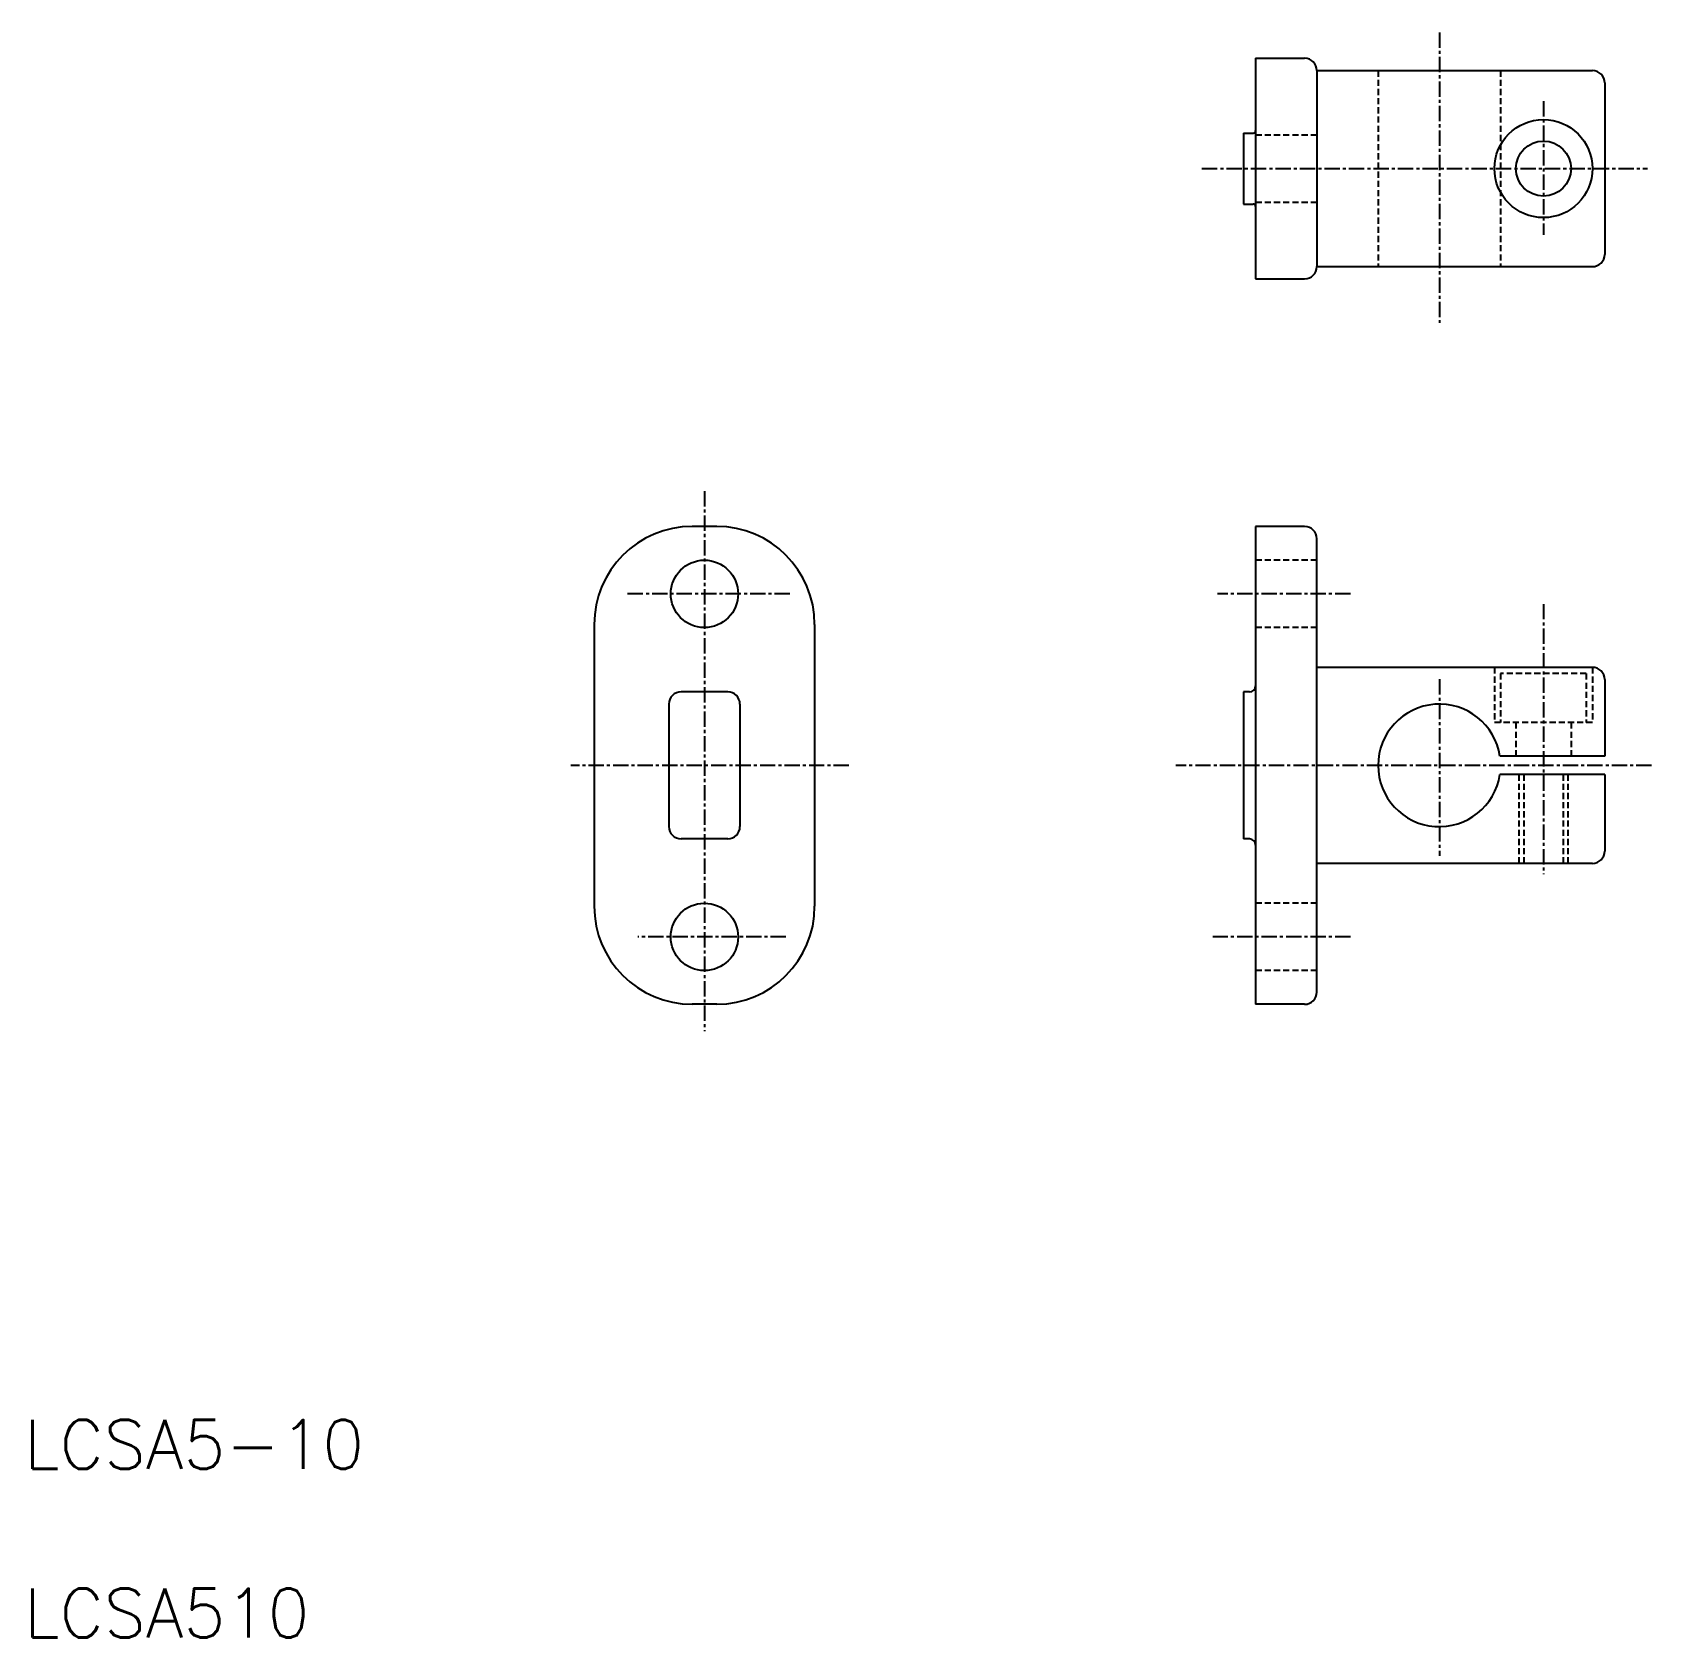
# Model space of a CAD drawing. Extents: x -55 to 77, y -71 to 60.
import ezdxf

# ---------------------------------------------------------------- set-up
doc = ezdxf.new("R2010")
doc.units = 0
doc.linetypes.add('CENTER', pattern=[2, 1.25, -0.25, 0.25, -0.25])
doc.linetypes.add('DASHED', pattern=[0.75, 0.5, -0.25])
doc.layers.get('0').update_dxf_attribs({"linetype": 'CONTINUOUS'})
doc.layers.add('CENTER', color=1, linetype='CENTER')
doc.styles.get("Standard").update_dxf_attribs({"font": 'txt.shx', "bigfont": 'bigfont.shx'})

msp = doc.modelspace()

# ---------------------------------------------------------------- linework, layer by layer
at = {"color": 7, "linetype": 'CONTINUOUS'}
for p, q in [((45, 57.709352), (45, 39.709352)), ((45, 57.709352), (49, 57.709352)), ((50, 56.709352), (72.5, 56.709352)), ((50, 56.709352), (50, 40.709352)), ((73.5, 55.709352), (73.5, 41.709352)), ((44, 51.609352), (44, 45.809352)), ((44, 51.609352), (44.8, 51.609352)), ((44, 45.809352), (44.8, 45.809352)), ((45, 39.709352), (49, 39.709352)), ((50, 40.709352), (72.5, 40.709352)), ((1, 19.5), (-1, 19.5)), ((45, 19.5), (45, -19.5)), ((49, 19.5), (45, 19.5)), ((50, -18.5), (50, 18.5)), ((-9, 11.5), (-9, -11.5)), ((9, 11.5), (9, -11.5)), ((72.5, 8), (50, 8)), ((73.5, 7), (73.5, 0.75)), ((1.9, 6), (-1.9, 6)), ((44, 6), (44, -6)), ((44.5, 6), (44, 6)), ((-2.9, 5), (-2.9, -5)), ((2.9, 5), (2.9, -5)), ((73.5, 0.75), (64.94343, 0.75)), ((73.5, -0.75), (64.929058, -0.75)), ((73.5, -0.75), (73.5, -7)), ((1.9, -6), (-1.9, -6)), ((44.5, -6), (44, -6)), ((72.5, -8), (50, -8)), ((1, -19.5), (-1, -19.5)), ((49, -19.5), (45, -19.5))]:
    msp.add_line(p, q, dxfattribs=at)
at = {"color": 3, "linetype": 'DASHED'}
for p, q in [((55, 56.709352), (55, 40.709352)), ((65, 56.709352), (65, 40.709352)), ((45, 51.459352), (50, 51.459352)), ((45, 45.959352), (50, 45.959352)), ((50, 16.75), (45, 16.75)), ((50, 11.25), (45, 11.25)), ((64.5, 8), (64.5, 3.5)), ((72.5, 8), (72.5, 3.5)), ((72, 7.5), (65, 7.5)), ((65, 7.5), (65, 3.5)), ((72, 7.5), (72, 3.5)), ((72.5, 3.5), (64.5, 3.5)), ((66.25, 3.5), (66.25, 0.75)), ((70.75, 3.5), (70.75, 0.75)), ((66.5, -0.75), (66.5, -8)), ((66.9, -0.75), (66.9, -8)), ((70.1, -0.75), (70.1, -8)), ((70.5, -0.75), (70.5, -8)), ((50, -11.25), (45, -11.25)), ((50, -16.75), (45, -16.75))]:
    msp.add_line(p, q, dxfattribs=at)
at = {"color": 7, "linetype": 'CONTINUOUS'}
for centre, radius in [((68.5, 48.709352), 4), ((68.5, 48.709352), 2.25), ((0, 14), 2.75), ((0, -14), 2.75)]:
    msp.add_circle(centre, radius, dxfattribs=at)
for centre, radius, start, end in [((49, 56.709352), 1, 0, 90), ((72.5, 55.709352), 1, 0, 90), ((44.8, 51.809352), 0.2, 270, 0), ((44.8, 45.609352), 0.2, 0, 90), ((72.5, 41.709352), 1, 270, 0), ((49, 40.709352), 1, 270, 0), ((-1, 11.5), 8, 90, 180), ((1, 11.5), 8, 0, 90), ((49, 18.5), 1, 0, 90), ((72.5, 7), 1, 0, 90), ((-1.9, 5), 1, 90, 180), ((1.9, 5), 1, 0, 90), ((44.5, 6.5), 0.5, 270, 0), ((60, 0), 5, 8.626927, 351.373071), ((-1.9, -5), 1, 180, 270), ((1.9, -5), 1, 270, 0), ((44.5, -6.5), 0.5, 0, 90), ((72.5, -7), 1, 270, 0), ((-1, -11.5), 8, 180, 270), ((1, -11.5), 8, 270, 0), ((49, -18.5), 1, 270.000001, 0)]:
    msp.add_arc(centre, radius, start, end, dxfattribs=at)
at = {"layer": 'CENTER', "color": 1, "linetype": 'CENTER'}
for p, q in [((60, 59.825641), (60, 36.106692)), ((68.5, 54.219344), (68.5, 43.294252)), ((40.622305, 48.709352), (77.001082, 48.709352)), ((0, 22.389826), (0, -21.685548)), ((6.982934, 14), (-6.438515, 14)), ((52.733322, 14), (41.876482, 14)), ((68.5, 13.170994), (68.5, -8.881805)), ((60, 7.024788), (60, -7.37242)), ((11.788144, 0), (-10.912331, 0)), ((77.33016, 0), (38.498798, 0)), ((6.65154, -14), (-5.444333, -14)), ((52.733322, -14), (41.514587, -14))]:
    msp.add_line(p, q, dxfattribs=at)

# ---------------------------------------------------------------- texts
at = {"color": 7, "linetype": 'CONTINUOUS'}
for s, p in [('LCSA5-10', (-55.552402, -57.426796)), ('LCSA510', (-55.552402, -71.190488))]:
    msp.add_text(s, height=4, dxfattribs=at).set_placement(p)

doc.saveas('drawing.dxf')
